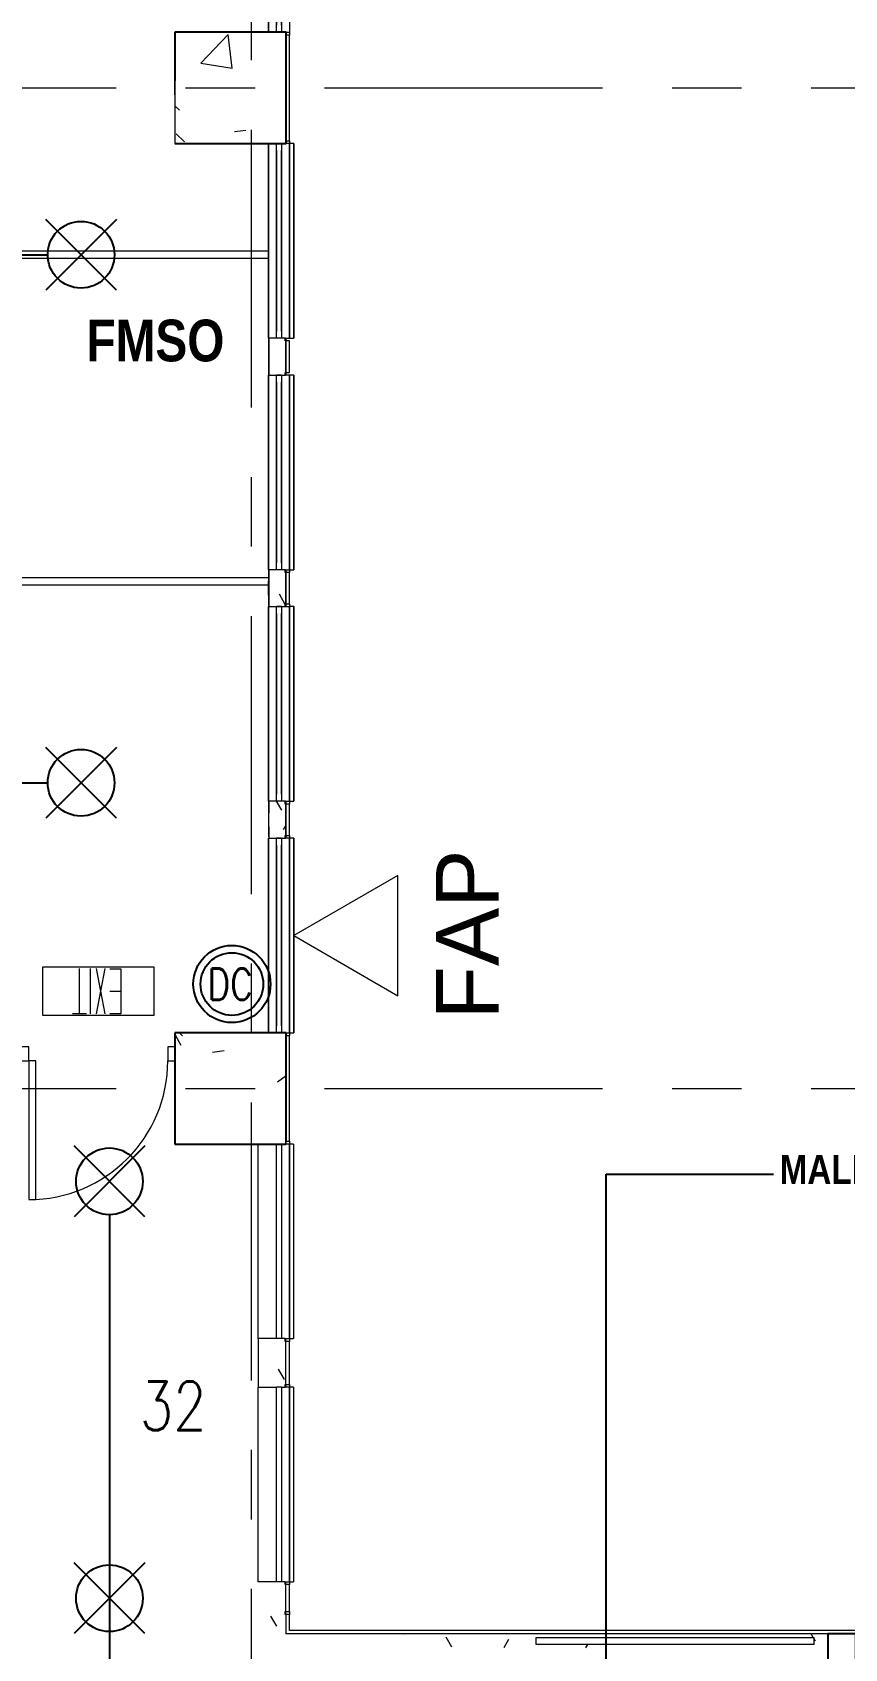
# Model space of a CAD drawing. Header units: millimetres. Extents: x -282761 to 137668, y -273845 to 94451.
# Drawn here: x 95031 to 100875, y -14455 to -2825 of the extents above; entities that cross this region are included whole.
import ezdxf

# ---------------------------------------------------------------- set-up
doc = ezdxf.new("R2010")
doc.units = ezdxf.units.MM
doc.linetypes.add('BLK_2 - 1ST__2ND_STOREY_PLAN-archi clean_11 SEPT 2024$0$IDA - Grid Line', pattern=[3500, 2000, -500, 500, -500])
doc.linetypes.add('HIDDEN2', pattern=[4.7625, 3.175, -1.5875])
for name, color, linetype, lineweight in [('BLK_2 - 1ST__2ND_STOREY_PLAN-archi clean_11 SEPT 2024$0$0-1', 8, 'Continuous', 5), ('BLK_2 - 1ST__2ND_STOREY_PLAN-archi clean_11 SEPT 2024$0$1599_DB_A_BLK2_HQ_R21-2ND STOREY 20230517--$0$A-_DETA----_ED-1', 8, 'Continuous', 9), ('BLK_2 - 1ST__2ND_STOREY_PLAN-archi clean_11 SEPT 2024$0$1599_DB_A_BLK2_HQ_R21-2ND STOREY 20230517--$0$A-_DOOR----_E', 8, 'Continuous', 9), ('BLK_2 - 1ST__2ND_STOREY_PLAN-archi clean_11 SEPT 2024$0$1599_DB_A_BLK2_HQ_R21-2ND STOREY 20230517--$0$A-_GENM----_M', 8, 'Continuous', 9), ('BLK_2 - 1ST__2ND_STOREY_PLAN-archi clean_11 SEPT 2024$0$1599_DB_A_BLK2_HQ_R21-2ND STOREY 20230517--$0$A-_WALL----_H-1', 8, 'Continuous', 9), ('BLK_2 - 1ST__2ND_STOREY_PLAN-archi clean_11 SEPT 2024$0$1599_DB_A_BLK2_HQ_R21-2ND STOREY 20230517--$0$A-_WIND----_E', 8, 'Continuous', 9), ('BLK_2 - 1ST__2ND_STOREY_PLAN-archi clean_11 SEPT 2024$0$1599_DB_A_BLK2_HQ_R21-2ND STOREY 20230517--$0$E-_LIGT----_E', 8, 'Continuous', 9), ('BLK_2 - 1ST__2ND_STOREY_PLAN-archi clean_11 SEPT 2024$0$1599_DB_A_BLK2_HQ_R21-2ND STOREY 20230517--$0$S-_COLN----_E', 8, 'Continuous', 9), ('BLK_2 - 1ST__2ND_STOREY_PLAN-archi clean_11 SEPT 2024$0$1599_DB_A_BLK2_HQ_R21-2ND STOREY 20230517--$0$S-_COLN----_E-1', 8, 'Continuous', 25), ('BLK_2 - 1ST__2ND_STOREY_PLAN-archi clean_11 SEPT 2024$0$_CATCHMENT_DRAIN', 8, 'Continuous', 0), ('BLK_2 - 1ST__2ND_STOREY_PLAN-archi clean_11 SEPT 2024$0$A-_ANOT----_A-1', 8, 'Continuous', 9), ('BLK_2 - 1ST__2ND_STOREY_PLAN-archi clean_11 SEPT 2024$0$A-_FLOR----_E', 8, 'Continuous', 9), ('BLK_2 - 1ST__2ND_STOREY_PLAN-archi clean_11 SEPT 2024$0$A-_GENM----_M', 8, 'Continuous', 9), ('BLK_2 - 1ST__2ND_STOREY_PLAN-archi clean_11 SEPT 2024$0$A-_WALL----_E', 8, 'Continuous', 9), ('BLK_2 - 1ST__2ND_STOREY_PLAN-archi clean_11 SEPT 2024$0$A-_WALL----_E-1', 8, 'Continuous', 18), ('BLK_2 - 1ST__2ND_STOREY_PLAN-archi clean_11 SEPT 2024$0$A-_WALL----_H-2', 8, 'Continuous', 9), ('BLK_2 - 1ST__2ND_STOREY_PLAN-archi clean_11 SEPT 2024$0$A-_WIND----_E', 8, 'Continuous', 9), ('BLK_2 - 1ST__2ND_STOREY_PLAN-archi clean_11 SEPT 2024$0$S-_ANOTGRID_E-1', 8, 'BLK_2 - 1ST__2ND_STOREY_PLAN-archi clean_11 SEPT 2024$0$IDA - Grid Line', 9), ('BLK_2 - 1ST__2ND_STOREY_PLAN-archi clean_11 SEPT 2024$0$S-_COLN----_E', 8, 'Continuous', 9), ('BLK_2 - 1ST__2ND_STOREY_PLAN-archi clean_11 SEPT 2024$0$S-_COLN----_E-1', 8, 'Continuous', 25), ('BLK_2 - 1ST__2ND_STOREY_PLAN-archi clean_11 SEPT 2024$0$S-_COLN----_E-2', 8, 'Continuous', 9)]:
    doc.layers.add(name, color=color, linetype=linetype, lineweight=lineweight)
for name, color, linetype in [('M-_FIRESPRK_T-', 7, 'Continuous'), ('M-_SPRKBEAM_E-', 12, 'HIDDEN2'), ('M-_SPRKPIEX_E-', 1, 'Continuous'), ('M-FIRE----_E-', 12, 'Continuous'), ('ROOMNAME', 7, 'Continuous')]:
    doc.layers.add(name, color=color, linetype=linetype)
doc.styles.add('BLK_2 - 1ST__2ND_STOREY_PLAN-archi clean_11 SEPT 2024$0$Arial_2', font='arial.ttf', dxfattribs={"height": 450})
doc.styles.add('BLK_2 - 1ST__2ND_STOREY_PLAN_12  JUNE 2024$0$Arial Narrow_B_2', font='ARIALNB.TTF', dxfattribs={"height": 500})
doc.styles.add('Simplex', font='SIMPLEX.shx', dxfattribs={"width": 0.8, "height": 2.5})
doc.styles.get("Standard").update_dxf_attribs({"font": 'arial.ttf'})
doc.styles.add('TW_Romans', font='romans.shx', dxfattribs={"width": 0.8})
doc.dimstyles.new('ROOM', dxfattribs={"dimscale": 1000, "dimtxt": 0.18, "dimasz": 0.18, "dimexe": 0.18, "dimexo": 0.0625, "dimgap": 0.09, "dimtad": 0, "dimtih": 1, "dimtoh": 1, "dimdec": 0, "dimzin": 0, "dimdsep": 46, "dimtxsty": 'Standard', "dimblk": 'OBLIQUE', "dimcen": 0.09, "dimadec": 0, "dimazin": 0, "dimtfac": 1, "dimtdec": 0, "dimtofl": 0, "dimtmove": 0, "dimatfit": 3, "dimldrblk": 'DOT', "dimfxl": 1, "dimtolj": 1, "dimtzin": 0, "dimarcsym": 0})
pattern_1 = [(50, (0, 0), (1821.841, -159.39), [190.5, -2095.5]), (355, (0, 0), (-352.428, 1910.567), [152.4, -1676.4]), (100.451, (151.8, -13.3), (1469.426, 1751.166), [161.9, -1780.9]), (46.184, (0, 508), (2710.79, -420.428), [285.75, -3143.25]), (96.636, (226, 473), (2374.026, 2474.276), [242.85, -2671.35]), (351.184, (0, 508), (2374.05, 2474.25), [228.6, -2514.6]), (21, (254, 381), (1516.143, -1022.652), [190.5, -2095.5]), (326, (254, 381), (618.02, 1841.88), [152.4, -1676.4]), (71.451, (380.3, 295.8), (2134.171, 819.212), [161.9, -1780.9]), (37.5, (0, 0), (30.886, 845.5504), [83.82, -1572.26, 83.82, -1617.98, -1682.75]), (37.5, (0, 0), (30.886, 845.5504), [-3357.88, 83.82, -1598.93]), (7.5, (0, 0), (668.1966, 1001.806), [83.82, -886.46, 83.82, -1534.16, -641.35]), (7.5, (0, 0), (668.1966, 1001.806), [-2588.26, 83.82, -557.53]), (327.5, (-566.4, 0), (1355.9093, -57.2896), [83.82, -551.18, 83.82, -1897.38, -2628.9]), (327.5, (-566.4, 0), (1355.9093, -57.2896), [-2616.2, 83.82, -2545.08]), (317.5, (-820.4, 0), (1481.293, 254.266), [83.82, -741.68, 83.82, -1231.9, -1866.9]), (317.5, (-820.4, 0), (1481.293, 254.266), [-2141.22, 83.82, -1783.08])]
pattern_2 = [(0, (-41522.25, -42727.71), (1016, 254), [83.82, -678.18, 83.82, -678.18, -4064]), (0, (-41522.25, -42727.71), (1016, 254), [-1524, 83.82, -1440.18, 83.82, -678.18, -1778]), (0, (-41522.25, -42727.71), (1016, 254), [-3810, 83.82, -424.18, 83.82, -1186.18]), (120, (-41141.25, -42600.71), (-727.9705, 752.8818), [83.82, -678.18, 83.82, -678.18, -4064]), (120, (-41141.25, -42600.71), (-727.9705, 752.8818), [-1524, 83.82, -1440.18, 83.82, -678.18, -1778]), (120, (-41141.25, -42600.71), (-727.9705, 752.8818), [-3810, 83.82, -424.18, 83.82, -1186.18]), (240, (-41014.25, -42092.71), (-288.0295, -1006.8818), [83.82, -678.18, 83.82, -678.18, -4064]), (240, (-41014.25, -42092.71), (-288.0295, -1006.8818), [-1524, 83.82, -1440.18, 83.82, -678.18, -1778]), (240, (-41014.25, -42092.71), (-288.0295, -1006.8818), [-3810, 83.82, -424.18, 83.82, -1186.18])]
pattern_3 = [(50, (-41522.3, -42727.7), (1821.84, -159.39), [190.5, -2095.5]), (355, (-41522.3, -42727.7), (-352.43, 1910.57), [152.4, -1676.4]), (100.451, (-41370.4, -42741), (1469.43, 1751.17), [161.9, -1780.9]), (46.184, (-41522.3, -42219.7), (2710.8, -420.43), [285.75, -3143.25]), (96.636, (-41296.4, -42254.7), (2374, 2474.3), [242.85, -2671.35]), (351.184, (-41522.3, -42219.7), (2374.05, 2474.25), [228.6, -2514.6]), (21, (-41268.3, -42346.7), (1516.14, -1022.65), [190.5, -2095.5]), (326, (-41268.3, -42346.7), (618.02, 1841.88), [152.4, -1676.4]), (71.451, (-41141.9, -42432), (2134.17, 819.21), [161.9, -1780.9]), (37.5, (-41522.25, -42727.7), (30.886, 845.55), [83.82, -1572.26, 83.82, -1617.98, -1682.75]), (37.5, (-41522.25, -42727.7), (30.886, 845.55), [-3357.88, 83.82, -1598.93]), (7.5, (-41522.25, -42727.7), (668.197, 1001.806), [83.82, -886.46, 83.82, -1534.16, -641.35]), (7.5, (-41522.25, -42727.7), (668.197, 1001.806), [-2588.26, 83.82, -557.53]), (327.5, (-42088.7, -42727.7), (1355.91, -57.29), [83.82, -551.18, 83.82, -1897.38, -2628.9]), (327.5, (-42088.7, -42727.7), (1355.91, -57.29), [-2616.2, 83.82, -2545.08]), (317.5, (-42342.7, -42727.7), (1481.29, 254.27), [83.82, -741.68, 83.82, -1231.9, -1866.9]), (317.5, (-42342.7, -42727.7), (1481.29, 254.27), [-2141.22, 83.82, -1783.08])]

# ---------------------------------------------------------------- blocks, each defined once
blk = doc.blocks.new('Under B spk')
for p, q in [((318, -318), (-318, 318)), ((318, 318), (-318, -318))]:
    blk.add_line(p, q)
blk.add_circle((0, 0), 300)
blk = doc.blocks.new('Extinguisher')
at = {"layer": 'M-FIRE----_E-'}
for radius in [185.1, 150.3]:
    blk.add_circle((0, 0), radius, dxfattribs=at)
at = {"color": 7, "style": 'TW_Romans', "width": 0.8}
blk.add_text('DC', height=150, dxfattribs=at).set_placement((-116.1, -75.7))
blk = doc.blocks.new('_Dot')
at = {"color": 0, "linetype": 'ByBlock', "lineweight": -2}
blk.add_line((-0.5, 0), (-1, 0), dxfattribs=at)
at = {"color": 0, "linetype": 'ByBlock', "const_width": 0.5}
blk.add_lwpolyline([(-0.25, 0, 1), (0.25, 0, 1)], format="xyb", close=True, dxfattribs=at)
blk = doc.blocks.new('_Oblique')
at = {"color": 0, "linetype": 'ByBlock', "lineweight": -2}
blk.add_line((-0.5, -0.5), (0.5, 0.5), dxfattribs=at)
blk = doc.blocks.new('BLK_2 - 1ST__2ND_STOREY_PLAN-archi clean_11 SEPT 2024$0$IDA - Casement w Top Hung - 2 Panels - 1400L X 1800H - B2-AW01-3560472-BLK 2 2ND STOREY PLAN')
at = {"layer": 'BLK_2 - 1ST__2ND_STOREY_PLAN-archi clean_11 SEPT 2024$0$A-_WIND----_E'}
for p, q in [((-700, 17.5), (700, 17.5)), ((-700, 17.5), (-700, -17.5)), ((-615, 17.5), (-650, 17.5)), ((-650, 17.5), (-25, 17.5)), ((-650, 17.5), (650, 17.5)), ((650, 17.5), (-650, 17.5)), ((-35, 17.5), (-615, 17.5)), ((-615, 17.5), (-60, 17.5)), ((0, 17.5), (-35, 17.5)), ((-24.9, 17.5), (25, 17.5)), ((35, 17.5), (0, 17.5)), ((25, 17.5), (650, 17.5)), ((615, 17.5), (35, 17.5)), ((60, 17.5), (615, 17.5)), ((650, 17.5), (615, 17.5)), ((700, 17.5), (700, -17.5)), ((700, -17.5), (-700, -17.5)), ((-650, -17.5), (-615, -17.5)), ((-25, -17.5), (-650, -17.5)), ((650, -17.5), (-650, -17.5)), ((650, -17.5), (-650, -17.5)), ((-615, -17.5), (-35, -17.5)), ((-60, -17.5), (-615, -17.5)), ((-35, -17.5), (0, -17.5)), ((-24.9, -17.5), (25, -17.5)), ((0, -17.5), (35, -17.5)), ((650, -17.5), (25, -17.5)), ((35, -17.5), (615, -17.5)), ((615, -17.5), (60, -17.5)), ((615, -17.5), (650, -17.5))]:
    blk.add_line(p, q, dxfattribs=at)
blk = doc.blocks.new('BLK_2 - 1ST__2ND_STOREY_PLAN-archi clean_11 SEPT 2024$0$Wall Motif - Type 1-2673956-BLK 2 2ND STOREY PLAN')
at = {"layer": 'BLK_2 - 1ST__2ND_STOREY_PLAN-archi clean_11 SEPT 2024$0$A-_GENM----_M'}
for p, q in [((-575, -75), (825, -75)), ((-575, -75), (-575, -105)), ((825, -105), (-575, -105)), ((-525, -75), (81, -75)), ((81, -105), (-525, -105)), ((-481, -75), (125, -75)), ((-481, -75), (731, -75)), ((125, -105), (-481, -105)), ((731, -105), (-481, -105)), ((125, -75), (731, -75)), ((731, -105), (125, -105)), ((169, -75), (775, -75)), ((775, -105), (169, -105)), ((825, -105), (825, -75))]:
    blk.add_line(p, q, dxfattribs=at)
blk = doc.blocks.new('BLK_2 - 1ST__2ND_STOREY_PLAN-archi clean_11 SEPT 2024$0$1599_DB_A_BLK2_HQ_R21_rvt-2-BLK 2 2ND STOREY PLAN')
at = {"layer": 'BLK_2 - 1ST__2ND_STOREY_PLAN-archi clean_11 SEPT 2024$0$A-_WALL----_H-2'}
h = blk.add_hatch(dxfattribs=at)
h.set_pattern_fill('FP_3', color=256, style=0, pattern_type=2)
h.set_pattern_definition([(0, (0, 0), (1016, 254), [83.82, -678.18, 83.82, -678.18, -4064]), (0, (0, 0), (1016, 254), [-1524, 83.82, -1440.18, 83.82, -678.18, -1778]), (0, (0, 0), (1016, 254), [-3810, 83.82, -424.18, 83.82, -1186.18]), (120, (381, 127), (-727.97045, 752.8818), [83.82, -678.18, 83.82, -678.18, -4064]), (120, (381, 127), (-727.97045, 752.8818), [-1524, 83.82, -1440.18, 83.82, -678.18, -1778]), (120, (381, 127), (-727.97045, 752.8818), [-3810, 83.82, -424.18, 83.82, -1186.18]), (240, (508, 635), (-288.02955, -1006.8818), [83.82, -678.18, 83.82, -678.18, -4064]), (240, (508, 635), (-288.02955, -1006.8818), [-1524, 83.82, -1440.18, 83.82, -678.18, -1778]), (240, (508, 635), (-288.02955, -1006.8818), [-3810, 83.82, -424.18, 83.82, -1186.18])])
h.paths.add_polyline_path([(-124241, -57177), (-124236, -57177), (-124236, -56936), (-124241, -56936), (-124241, -56916), (-124236, -56916), (-124236, -56722), (-124241, -56722), (-124241, -56702), (-124361, -56702), (-124361, -57177)])
h.paths.add_polyline_path([(-124269, -55302), (-124241, -55302), (-124241, -55282), (-124236, -55282), (-124236, -54972), (-124241, -54972), (-124241, -54952), (-124361, -54952), (-124361, -55302), (-124304, -55302)])
h.paths.add_polyline_path([(-124269, -51352), (-124241, -51352), (-124240, -51332), (-124236, -51332), (-124236, -51105), (-124241, -51105), (-124241, -51085), (-124361, -51085), (-124361, -51352), (-124304, -51352)])
h.paths.add_polyline_path([(-124241, -49685), (-124241, -49665), (-124236, -49665), (-124236, -49439), (-124241, -49439), (-124241, -49419), (-124361, -49419), (-124361, -49685), (-124247, -49685)])
h.paths.add_polyline_path([(-124304, -48019), (-124241, -48019), (-124241, -47999), (-124236, -47999), (-124236, -47772), (-124241, -47772), (-124241, -47752), (-124361, -47752), (-124361, -48019)])
h.paths.add_polyline_path([(-124269, -44152), (-124241, -44152), (-124241, -44132), (-124236, -44132), (-124236, -43956), (-124241, -43956), (-124241, -43936), (-124361, -43936), (-124361, -44152), (-124304, -44152)])
h.paths.add_polyline_path([(-124269, -42536), (-124241, -42536), (-124241, -42516), (-124236, -42515), (-124236, -42335), (-124241, -42335), (-124241, -42319), (-124361, -42319), (-124361, -42536), (-124304, -42536)])
h.paths.add_polyline_path([(-124304, -40919), (-124241, -40919), (-124241, -40899), (-124236, -40899), (-124236, -40722), (-124241, -40722), (-124241, -40702), (-124361, -40702), (-124361, -40919)])
at = {"layer": 'BLK_2 - 1ST__2ND_STOREY_PLAN-archi clean_11 SEPT 2024$0$S-_COLN----_E-2'}
h = blk.add_hatch(dxfattribs=at)
h.set_pattern_fill('FP_40', color=256, style=0, pattern_type=2)
h.set_pattern_definition(pattern_1)
h.paths.add_polyline_path([(-124237, -46352), (-124236, -46352), (-124236, -45552), (-125036, -45552), (-125036, -46352), (-124241, -46352)])
h = blk.add_hatch(dxfattribs=at)
h.set_pattern_fill('FP_40', color=256, style=0, pattern_type=2)
h.set_pattern_definition(pattern_1)
h.paths.add_polyline_path([(-124269, -53552), (-124236, -53552), (-124236, -52752), (-125036, -52752), (-125036, -53552), (-124304, -53552)])
at = {"layer": 'BLK_2 - 1ST__2ND_STOREY_PLAN-archi clean_11 SEPT 2024$0$A-_ANOT----_A-1'}
for p, q in [((-123431, -51619), (-124181, -52052)), ((-123431, -52485), (-123431, -51619)), ((-124181, -52052), (-123431, -52485))]:
    blk.add_line(p, q, dxfattribs=at)
at = {"layer": 'BLK_2 - 1ST__2ND_STOREY_PLAN-archi clean_11 SEPT 2024$0$A-_FLOR----_E'}
for p, q in [((-124236, -46352), (-124236, -45552)), ((-124236, -48019), (-124236, -47752)), ((-124236, -49686), (-124236, -49419)), ((-124236, -51352), (-124236, -51085)), ((-124236, -53552), (-124236, -52752))]:
    blk.add_line(p, q, dxfattribs=at)
at = {"layer": 'BLK_2 - 1ST__2ND_STOREY_PLAN-archi clean_11 SEPT 2024$0$A-_WALL----_E'}
for p, q in [((-124361, -45552), (-124361, -44152)), ((-124211, -44152), (-124211, -45552)), ((-124361, -45552), (-124211, -45552)), ((-124236, -45572), (-124236, -46332)), ((-124361, -47752), (-124361, -46352)), ((-124211, -46352), (-124361, -46352)), ((-124211, -46352), (-124211, -47752)), ((-124241, -47752), (-124361, -47752)), ((-124241, -47752), (-124211, -47752)), ((-124236, -47999), (-124236, -47772)), ((-124361, -49419), (-124361, -48019)), ((-124361, -48019), (-124241, -48019)), ((-124211, -48019), (-124241, -48019)), ((-124211, -48019), (-124211, -49419)), ((-124241, -49419), (-124361, -49419)), ((-124241, -49419), (-124211, -49419)), ((-124236, -49665), (-124236, -49439)), ((-124361, -51085), (-124361, -49685)), ((-124361, -49685), (-124241, -49685)), ((-124241, -49686), (-124241, -49685)), ((-124211, -49686), (-124241, -49686)), ((-124211, -49686), (-124211, -51085)), ((-124241, -51085), (-124361, -51085)), ((-124241, -51085), (-124211, -51085)), ((-124236, -51332), (-124236, -51105)), ((-124361, -52752), (-124361, -51352)), ((-124361, -51352), (-124241, -51352)), ((-124211, -51352), (-124241, -51352)), ((-124211, -51352), (-124211, -52752)), ((-124361, -52752), (-124211, -52752)), ((-124236, -52772), (-124236, -53532)), ((-117011, -57077), (-120336, -57077))]:
    blk.add_line(p, q, dxfattribs=at)
at = {"layer": 'BLK_2 - 1ST__2ND_STOREY_PLAN-archi clean_11 SEPT 2024$0$A-_WALL----_E-1'}
for p, q in [((-124211, -45572), (-124236, -45572)), ((-124211, -46332), (-124211, -45572)), ((-124236, -46332), (-124211, -46332)), ((-124361, -47752), (-124361, -48019)), ((-124241, -47752), (-124361, -47752)), ((-124241, -47772), (-124241, -47752)), ((-124211, -47772), (-124241, -47772)), ((-124211, -47999), (-124211, -47772)), ((-124361, -48019), (-124241, -48019)), ((-124241, -48019), (-124241, -47999)), ((-124241, -47999), (-124211, -47999)), ((-124361, -49419), (-124361, -49502)), ((-124241, -49419), (-124361, -49419)), ((-124241, -49439), (-124241, -49419)), ((-124361, -49502), (-124361, -49685)), ((-124211, -49439), (-124241, -49439)), ((-124211, -49665), (-124211, -49439)), ((-124361, -49685), (-124241, -49685)), ((-124241, -49685), (-124241, -49665)), ((-124241, -49665), (-124211, -49665)), ((-124361, -51085), (-124361, -51169)), ((-124241, -51085), (-124361, -51085)), ((-124241, -51105), (-124241, -51085)), ((-124211, -51105), (-124241, -51105)), ((-124211, -51332), (-124211, -51105)), ((-124361, -51269), (-124361, -51352)), ((-124361, -51352), (-124241, -51352)), ((-124241, -51352), (-124241, -51332)), ((-124241, -51332), (-124211, -51332)), ((-124211, -52772), (-124236, -52772)), ((-124211, -53532), (-124211, -52772)), ((-117011, -57052), (-120336, -57052))]:
    blk.add_line(p, q, dxfattribs=at)
at = {"layer": 'BLK_2 - 1ST__2ND_STOREY_PLAN-archi clean_11 SEPT 2024$0$S-_COLN----_E'}
for p, q in [((-124236, -46332), (-124236, -45572)), ((-124236, -53532), (-124236, -52772))]:
    blk.add_line(p, q, dxfattribs=at)
at = {"layer": 'BLK_2 - 1ST__2ND_STOREY_PLAN-archi clean_11 SEPT 2024$0$S-_COLN----_E-1'}
for p, q in [((-124236, -45552), (-125036, -45552)), ((-125036, -45552), (-125036, -45902)), ((-124236, -45572), (-124236, -45552)), ((-125036, -46352), (-124236, -46352)), ((-124236, -46352), (-124236, -46332)), ((-124236, -52752), (-125036, -52752)), ((-125036, -52752), (-125036, -53552)), ((-124236, -52772), (-124236, -52752)), ((-125036, -53552), (-124236, -53552))]:
    blk.add_line(p, q, dxfattribs=at)
at = {"layer": 'BLK_2 - 1ST__2ND_STOREY_PLAN-archi clean_11 SEPT 2024$0$A-_GENM----_M', "rotation": 90}
for p in [(-124286, -47177), (-124286, -48844), (-124286, -50510), (-124286, -52177)]:
    blk.add_blockref('BLK_2 - 1ST__2ND_STOREY_PLAN-archi clean_11 SEPT 2024$0$Wall Motif - Type 1-2673956-BLK 2 2ND STOREY PLAN', p, dxfattribs=at)
at = {"layer": 'BLK_2 - 1ST__2ND_STOREY_PLAN-archi clean_11 SEPT 2024$0$A-_WIND----_E', "rotation": 270}
for p in [(-124287, -44852), (-124287, -47052), (-124287, -48719), (-124287, -50385), (-124287, -52052)]:
    blk.add_blockref('BLK_2 - 1ST__2ND_STOREY_PLAN-archi clean_11 SEPT 2024$0$IDA - Casement w Top Hung - 2 Panels - 1400L X 1800H - B2-AW01-3560472-BLK 2 2ND STOREY PLAN', p, dxfattribs=at)
at = {"layer": 'BLK_2 - 1ST__2ND_STOREY_PLAN-archi clean_11 SEPT 2024$0$A-_ANOT----_A-1', "insert": (-123157, -52655), "char_height": 450, "width": 1463.08, "attachment_point": 1, "rotation": 90, "style": 'BLK_2 - 1ST__2ND_STOREY_PLAN-archi clean_11 SEPT 2024$0$Arial_2'}
blk.add_mtext('FAP', dxfattribs=at)
blk = doc.blocks.new('BLK_2 - 1ST__2ND_STOREY_PLAN-archi clean_11 SEPT 2024$0$1599_DB_A_BLK2_HQ_R21-2ND STOREY 20230517--$0$IDA - Exit Sign - IDA - Exit Sign - One Side-2587573-LINKVIEW_BLK2_2ND STOREY')
at = {"layer": 'BLK_2 - 1ST__2ND_STOREY_PLAN-archi clean_11 SEPT 2024$0$1599_DB_A_BLK2_HQ_R21-2ND STOREY 20230517--$0$A-_DETA----_ED-1'}
for p, q in [((-164, -115), (-164, -433)), ((-84, -115), (-164, -115)), ((-49, -113), (14, -438)), ((14, -113), (-49, -438)), ((55, -113), (55, -438)), ((185, -115), (85, -115)), ((135, -115), (135, -438)), ((-84, -275), (-164, -275)), ((-164, -433), (-84, -433))]:
    blk.add_line(p, q, dxfattribs=at)
at = {"layer": 'BLK_2 - 1ST__2ND_STOREY_PLAN-archi clean_11 SEPT 2024$0$1599_DB_A_BLK2_HQ_R21-2ND STOREY 20230517--$0$E-_LIGT----_E'}
for p, q in [((-400, -450), (-400, -100)), ((-400, -100), (400, -100)), ((400, -100), (400, -450)), ((400, -450), (-400, -450))]:
    blk.add_line(p, q, dxfattribs=at)
blk = doc.blocks.new('BLK_2 - 1ST__2ND_STOREY_PLAN-archi clean_11 SEPT 2024$0$1599_DB_A_BLK2_HQ_R21-2ND STOREY 20230517--$0$IDA - F - Single - Swing - 1100L X 2200H - B2-TD01-3240950-LINKVIEW_BLK2_2ND STOREY')
at = {"layer": 'BLK_2 - 1ST__2ND_STOREY_PLAN-archi clean_11 SEPT 2024$0$1599_DB_A_BLK2_HQ_R21-2ND STOREY 20230517--$0$A-_DOOR----_E'}
for p, q in [((500, 1050), (450, 1050)), ((450, 1050), (450, 50)), ((500, 50), (500, 1050)), ((-500, 50), (-550, 50)), ((-500, -50), (-500, 50)), ((450, 50), (500, 50)), ((550, 50), (500, 50)), ((500, 50), (500, -50)), ((-550, -50), (-500, -50)), ((500, -50), (550, -50))]:
    blk.add_line(p, q, dxfattribs=at)
blk.add_arc((500, 50), 1000, 90, 180, dxfattribs=at)
blk = doc.blocks.new('BLK_2 - 1ST__2ND_STOREY_PLAN-archi clean_11 SEPT 2024$0$1599_DB_A_BLK2_HQ_R21-2ND STOREY 20230517--$0$IDA - Louver - Array Panels - 2 Panels - 2000L X 1000H - B2-AW03-3859989-LINKVIEW_BLK2_2ND STOREY')
at = {"layer": 'BLK_2 - 1ST__2ND_STOREY_PLAN-archi clean_11 SEPT 2024$0$1599_DB_A_BLK2_HQ_R21-2ND STOREY 20230517--$0$A-_WIND----_E'}
for p, q in [((-1000, 25), (1000, 25)), ((-1000, 25), (-1000, -25)), ((1000, 25), (1000, -25)), ((1000, -25), (-1000, -25))]:
    blk.add_line(p, q, dxfattribs=at)
blk = doc.blocks.new('BLK_2 - 1ST__2ND_STOREY_PLAN-archi clean_11 SEPT 2024$0$1599_DB_A_BLK2_HQ_R21-2ND STOREY 20230517--$0$IDA - Rectangle Column - 200W X 400D-3769329-LINKVIEW_BLK2_2ND STOREY')
at = {"layer": 'BLK_2 - 1ST__2ND_STOREY_PLAN-archi clean_11 SEPT 2024$0$1599_DB_A_BLK2_HQ_R21-2ND STOREY 20230517--$0$S-_COLN----_E'}
h = blk.add_hatch(dxfattribs=at)
h.set_pattern_fill('FP_10', color=256, style=0, pattern_type=2)
h.set_pattern_definition([(50, (-11070.7, 14549.7), (1821.84, -159.39), [190.5, -2095.5]), (355, (-11070.7, 14549.7), (-352.43, 1910.57), [152.4, -1676.4]), (100.451, (-10918.9, 14536.4), (1469.43, 1751.17), [161.9, -1780.9]), (46.184, (-11070.7, 15057.7), (2710.8, -420.43), [285.75, -3143.25]), (96.636, (-10844.8, 15022.6), (2374.03, 2474.28), [242.85, -2671.35]), (351.184, (-11070.7, 15057.7), (2374.05, 2474.25), [228.6, -2514.6]), (21, (-10816.7, 14930.7), (1516.14, -1022.65), [190.5, -2095.5]), (326, (-10816.7, 14930.7), (618.02, 1841.88), [152.4, -1676.4]), (71.451, (-10690.4, 14845.4), (2134.17, 819.21), [161.9, -1780.9]), (37.5, (-11070.7, 14549.66), (30.886, 845.55), [83.82, -1572.26, 83.82, -1617.98, -1682.75]), (37.5, (-11070.7, 14549.66), (30.886, 845.55), [-3357.88, 83.82, -1598.93]), (7.5, (-11070.7, 14549.7), (668.197, 1001.806), [83.82, -886.46, 83.82, -1534.16, -641.35]), (7.5, (-11070.7, 14549.7), (668.197, 1001.806), [-2588.26, 83.82, -557.53]), (327.5, (-11637.1, 14549.66), (1355.91, -57.29), [83.82, -551.18, 83.82, -1897.38, -2628.9]), (327.5, (-11637.1, 14549.66), (1355.91, -57.29), [-2616.2, 83.82, -2545.08]), (317.5, (-11891.1, 14549.7), (1481.29, 254.27), [83.82, -741.68, 83.82, -1231.9, -1866.9]), (317.5, (-11891.1, 14549.7), (1481.29, 254.27), [-2141.22, 83.82, -1783.08])])
h.paths.add_polyline_path([(100, -200), (100, 200), (-100, 200), (-100, -200), (57, -200)], flags=0)
at = {"layer": 'BLK_2 - 1ST__2ND_STOREY_PLAN-archi clean_11 SEPT 2024$0$1599_DB_A_BLK2_HQ_R21-2ND STOREY 20230517--$0$S-_COLN----_E-1'}
for p, q in [((100, 200), (-100, 200)), ((-100, 200), (-100, -200)), ((100, -200), (100, 200)), ((-100, -200), (100, -200))]:
    blk.add_line(p, q, dxfattribs=at)
blk = doc.blocks.new('BLK_2 - 1ST__2ND_STOREY_PLAN-archi clean_11 SEPT 2024$0$1599_DB_A_BLK2_HQ_R21-2ND STOREY 20230517--$0$Wall Motif - Type 1-2673956-LINKVIEW_BLK2_2ND STOREY')
at = {"layer": 'BLK_2 - 1ST__2ND_STOREY_PLAN-archi clean_11 SEPT 2024$0$1599_DB_A_BLK2_HQ_R21-2ND STOREY 20230517--$0$A-_GENM----_M'}
for p, q in [((-575, -75), (825, -75)), ((-575, -75), (-575, -105)), ((825, -105), (-575, -105)), ((825, -105), (825, -75))]:
    blk.add_line(p, q, dxfattribs=at)
blk = doc.blocks.new('BLK_2 - 1ST__2ND_STOREY_PLAN-archi clean_11 SEPT 2024$0$1599_DB_A_BLK2_HQ_R21-2ND STOREY 20230517--$0$IDA - Casement w Top Hung - 2 Panels - 1400L X 1800H - B2-AW01-3560472-LINKVIEW_BLK2_2ND STOREY')
at = {"layer": 'BLK_2 - 1ST__2ND_STOREY_PLAN-archi clean_11 SEPT 2024$0$1599_DB_A_BLK2_HQ_R21-2ND STOREY 20230517--$0$A-_WIND----_E'}
for p, q in [((-700, 17.5), (700, 17.5)), ((-700, 17.5), (-700, -17.5)), ((700, 17.5), (700, -17.5)), ((700, -17.5), (-700, -17.5))]:
    blk.add_line(p, q, dxfattribs=at)
blk = doc.blocks.new('BLK_2 - 1ST__2ND_STOREY_PLAN-archi clean_11 SEPT 2024')
at = {"layer": 'BLK_2 - 1ST__2ND_STOREY_PLAN-archi clean_11 SEPT 2024$0$1599_DB_A_BLK2_HQ_R21-2ND STOREY 20230517--$0$A-_WALL----_H-1'}
h = blk.add_hatch(dxfattribs=at)
h.set_pattern_fill('FP_3', color=256, style=0, pattern_type=2)
h.set_pattern_definition(pattern_2)
h.paths.add_polyline_path([(-34484, -49685), (-34457, -49685), (-34457, -49665), (-34452, -49665), (-34453, -49439), (-34457, -49439), (-34457, -49419), (-34577, -49419), (-34577, -49685), (-34519, -49685)], flags=0)
h = blk.add_hatch(dxfattribs=at)
h.set_pattern_fill('FP_3', color=256, style=0, pattern_type=2)
h.set_pattern_definition(pattern_2)
h.paths.add_polyline_path([(-34457, -55302), (-34457, -55282), (-34452, -55282), (-34453, -54972), (-34457, -54972), (-34457, -54952), (-34577, -54952), (-34577, -55302), (-34484, -55302)], flags=0)
h = blk.add_hatch(dxfattribs=at)
h.set_pattern_fill('FP_3', color=256, style=0, pattern_type=2)
h.set_pattern_definition(pattern_2)
h.paths.add_polyline_path([(-34452, -57177), (-34453, -56936), (-34457, -56936), (-34457, -56916), (-34452, -56916), (-34453, -56722), (-34457, -56722), (-34457, -56702), (-34577, -56702), (-34577, -57177), (-34453, -57177)], flags=0)
at = {"layer": 'BLK_2 - 1ST__2ND_STOREY_PLAN-archi clean_11 SEPT 2024$0$1599_DB_A_BLK2_HQ_R21-2ND STOREY 20230517--$0$S-_COLN----_E'}
h = blk.add_hatch(dxfattribs=at)
h.set_pattern_fill('FP_1', color=256, style=0, pattern_type=2)
h.set_pattern_definition(pattern_3)
h.paths.add_polyline_path([(-34519, -46352), (-34452, -46352), (-34452, -45552), (-35252, -45552), (-35252, -46352)], flags=0)
h = blk.add_hatch(dxfattribs=at)
h.set_pattern_fill('FP_3', color=256, style=0, pattern_type=2)
h.set_pattern_definition(pattern_2)
h.paths.add_polyline_path([(-34457, -48019), (-34457, -47999), (-34452, -47999), (-34453, -47772), (-34457, -47772), (-34457, -47752), (-34577, -47752), (-34577, -48019), (-34484, -48019)], flags=0)
h = blk.add_hatch(dxfattribs=at)
h.set_pattern_fill('FP_3', color=256, style=0, pattern_type=2)
h.set_pattern_definition(pattern_2)
h.paths.add_polyline_path([(-34484, -51352), (-34457, -51352), (-34457, -51332), (-34452, -51332), (-34453, -51105), (-34457, -51105), (-34457, -51085), (-34577, -51085), (-34577, -51352), (-34519, -51352)], flags=0)
h = blk.add_hatch(dxfattribs=at)
h.set_pattern_fill('FP_3', color=256, style=0, pattern_type=2)
h.set_pattern_definition([(0, (-41522.25, -44311.05), (1016, 254), [83.82, -678.18, 83.82, -678.18, -4064]), (0, (-41522.25, -44311.05), (1016, 254), [-1524, 83.82, -1440.18, 83.82, -678.18, -1778]), (0, (-41522.25, -44311.05), (1016, 254), [-3810, 83.82, -424.18, 83.82, -1186.18]), (120, (-41141.25, -44184.05), (-727.9705, 752.882), [83.82, -678.18, 83.82, -678.18, -4064]), (120, (-41141.25, -44184.05), (-727.9705, 752.882), [-1524, 83.82, -1440.18, 83.82, -678.18, -1778]), (120, (-41141.25, -44184.05), (-727.9705, 752.882), [-3810, 83.82, -424.18, 83.82, -1186.18]), (240, (-41014.25, -43676.05), (-288.0295, -1006.882), [83.82, -678.18, 83.82, -678.18, -4064]), (240, (-41014.25, -43676.05), (-288.0295, -1006.882), [-1524, 83.82, -1440.18, 83.82, -678.18, -1778]), (240, (-41014.25, -43676.05), (-288.0295, -1006.882), [-3810, 83.82, -424.18, 83.82, -1186.18])])
h.paths.add_polyline_path([(-34577, -52852), (-34577, -52752), (-35252, -52752), (-35252, -52852)], flags=0)
h = blk.add_hatch(dxfattribs=at)
h.set_pattern_fill('FP_1', color=256, style=0, pattern_type=2)
h.set_pattern_definition(pattern_3)
h.paths.add_polyline_path([(-34452, -53552), (-34452, -52752), (-35252, -52752), (-35252, -53552), (-34484, -53552)], flags=0)
h = blk.add_hatch(dxfattribs=at)
h.set_pattern_fill('FP_3', color=256, style=0, pattern_type=2)
h.set_pattern_definition(pattern_2)
h.paths.add_polyline_path([(-30845, -57177), (-30552, -57177), (-30552, -57077), (-34452, -57077), (-34452, -57177), (-31296, -57177)], flags=0)
h.paths.add_polyline_path([(-31296, -57152), (-32652, -57152), (-32649, -57102), (-30652, -57102), (-30652, -57152), (-30845, -57152)], flags=0)
h = blk.add_hatch(dxfattribs=at)
h.set_pattern_fill('FP_3', color=256, style=0, pattern_type=2)
h.set_pattern_definition(pattern_2)
h.paths.add_polyline_path([(-34453, -59952), (-34452, -59952), (-34453, -57177), (-34577, -57177), (-34577, -59952)], flags=0)
for p, q in [((-34577, -45552), (-34577, -44152)), ((-34427, -44152), (-34427, -45552)), ((-35252, -45552), (-35252, -45902)), ((-34519, -45552), (-35252, -45552)), ((-34452, -45552), (-34484, -45552)), ((-34452, -45572), (-34452, -45552)), ((-34452, -45572), (-34452, -46332)), ((-34427, -45572), (-34452, -45572)), ((-34452, -46332), (-34452, -45572)), ((-34427, -45552), (-34427, -45572)), ((-34427, -46332), (-34427, -45572)), ((-35252, -46002), (-35252, -45902)), ((-35252, -45902), (-35252, -46002)), ((-35252, -46002), (-35252, -46352)), ((-35252, -46352), (-34519, -46352)), ((-34577, -47752), (-34577, -46352)), ((-34484, -46352), (-34452, -46352)), ((-34452, -46332), (-34427, -46332)), ((-34452, -46352), (-34452, -46332)), ((-34427, -46352), (-34452, -46352)), ((-34427, -46332), (-34427, -46352)), ((-34427, -46352), (-34427, -47752)), ((-34519, -47752), (-34577, -47752)), ((-34577, -47752), (-34577, -48019)), ((-34457, -47752), (-34484, -47752)), ((-34457, -47752), (-34427, -47752)), ((-34457, -47772), (-34457, -47752)), ((-34427, -47772), (-34457, -47772)), ((-34452, -47772), (-34452, -47752)), ((-34452, -47999), (-34452, -47772)), ((-34427, -47999), (-34427, -47772)), ((-34577, -49419), (-34577, -48019)), ((-34577, -48019), (-34519, -48019)), ((-34484, -48019), (-34457, -48019)), ((-34457, -47999), (-34427, -47999)), ((-34457, -48019), (-34457, -47999)), ((-34427, -48019), (-34457, -48019)), ((-34452, -48019), (-34452, -47999)), ((-34427, -48019), (-34427, -49419)), ((-34519, -49419), (-34577, -49419)), ((-34577, -49419), (-34577, -49502)), ((-34457, -49419), (-34484, -49419)), ((-34457, -49419), (-34427, -49419)), ((-34457, -49439), (-34457, -49419)), ((-34452, -49439), (-34452, -49419)), ((-34427, -49419), (-34427, -49439)), ((-34577, -49602), (-34577, -49502)), ((-34427, -49439), (-34457, -49439)), ((-34452, -49665), (-34452, -49439)), ((-34427, -49665), (-34427, -49439)), ((-34577, -49602), (-34577, -49685)), ((-34577, -51085), (-34577, -49685)), ((-34577, -49685), (-34519, -49685)), ((-34484, -49685), (-34457, -49685)), ((-34457, -49665), (-34427, -49665)), ((-34457, -49685), (-34457, -49665)), ((-34457, -49686), (-34457, -49685)), ((-34427, -49686), (-34457, -49686)), ((-34452, -49686), (-34452, -49665)), ((-34427, -49665), (-34427, -49685)), ((-34427, -49686), (-34427, -51085)), ((-34519, -51085), (-34577, -51085)), ((-34577, -51085), (-34577, -51169)), ((-34457, -51085), (-34484, -51085)), ((-34457, -51085), (-34427, -51085)), ((-34457, -51105), (-34457, -51085)), ((-34427, -51105), (-34457, -51105)), ((-34452, -51105), (-34452, -51085)), ((-34452, -51332), (-34452, -51105)), ((-34427, -51085), (-34427, -51105)), ((-34427, -51332), (-34427, -51105)), ((-34577, -52752), (-34577, -51352)), ((-34577, -51352), (-34519, -51352)), ((-34484, -51352), (-34457, -51352)), ((-34457, -51332), (-34427, -51332)), ((-34457, -51352), (-34457, -51332)), ((-34427, -51352), (-34457, -51352)), ((-34452, -51352), (-34452, -51332)), ((-34427, -51332), (-34427, -51352)), ((-34427, -51352), (-34427, -52752)), ((-35252, -52752), (-35252, -52852)), ((-34577, -52752), (-35252, -52752)), ((-35252, -52752), (-35252, -53552)), ((-34519, -52752), (-35252, -52752)), ((-34452, -52752), (-34484, -52752)), ((-34452, -52752), (-34427, -52752)), ((-34452, -52772), (-34452, -52752)), ((-34452, -52772), (-34452, -53532)), ((-34427, -52772), (-34452, -52772)), ((-34452, -53532), (-34452, -52772)), ((-34427, -52752), (-34427, -52772)), ((-34427, -53532), (-34427, -52772)), ((-35252, -53552), (-34519, -53552)), ((-34652, -54952), (-34652, -53552)), ((-34484, -53552), (-34452, -53552)), ((-34452, -53532), (-34427, -53532)), ((-34452, -53552), (-34452, -53532)), ((-34427, -53552), (-34452, -53552)), ((-34427, -53532), (-34427, -53552)), ((-34427, -53552), (-34427, -54952)), ((-34508, -54952), (-34652, -54952)), ((-34652, -54952), (-34652, -55302)), ((-34457, -54952), (-34484, -54952)), ((-34457, -54952), (-34427, -54952)), ((-34457, -54972), (-34457, -54952)), ((-34427, -54972), (-34457, -54972)), ((-34452, -54972), (-34452, -54952)), ((-34452, -55282), (-34452, -54972)), ((-34427, -54952), (-34427, -54972)), ((-34427, -55282), (-34427, -54972)), ((-34652, -56702), (-34652, -55302)), ((-34652, -55302), (-34518, -55302)), ((-34484, -55302), (-34457, -55302)), ((-34457, -55282), (-34427, -55282)), ((-34457, -55302), (-34457, -55282)), ((-34427, -55302), (-34457, -55302)), ((-34452, -55302), (-34452, -55282)), ((-34427, -55282), (-34427, -55302)), ((-34427, -55302), (-34427, -56702)), ((-34519, -56702), (-34652, -56702)), ((-34457, -56702), (-34484, -56702)), ((-34457, -56702), (-34427, -56702)), ((-34457, -56722), (-34457, -56702)), ((-34427, -56722), (-34457, -56722)), ((-34452, -56722), (-34452, -56702)), ((-34452, -56916), (-34452, -56722)), ((-34427, -56702), (-34427, -56722)), ((-34427, -56916), (-34427, -56722)), ((-34457, -56916), (-34427, -56916)), ((-34457, -56936), (-34457, -56916)), ((-34427, -56936), (-34457, -56936)), ((-34452, -56936), (-34452, -56916)), ((-34452, -56936), (-34452, -57077)), ((-34427, -56916), (-34427, -56936)), ((-34427, -57052), (-34427, -56936)), ((-30552, -57077), (-34452, -57077)), ((-27227, -57052), (-34427, -57052))]:
    blk.add_line(p, q, dxfattribs=at)
for points in [[(-34577, -47127), (-37827, -47127), (-37827, -45677), (-37877, -45677), (-37877, -47177), (-34577, -47177)], [(-34577, -49477), (-37827, -49477), (-37827, -48027), (-37877, -48027), (-37877, -49527), (-34577, -49527)], [(-34577, -51085), (-34577, -51342)]]:
    blk.add_lwpolyline(points, dxfattribs=at)
at = {"layer": 'BLK_2 - 1ST__2ND_STOREY_PLAN-archi clean_11 SEPT 2024$0$S-_ANOTGRID_E-1'}
for p, q in [((-34702, -28753), (-34702, -122559)), ((-51674, -45952), (4861, -45952)), ((-51674, -53152), (4861, -53152))]:
    blk.add_line(p, q, dxfattribs=at)
at = {"layer": 'BLK_2 - 1ST__2ND_STOREY_PLAN-archi clean_11 SEPT 2024$0$0-1'}
blk.add_blockref('BLK_2 - 1ST__2ND_STOREY_PLAN-archi clean_11 SEPT 2024$0$1599_DB_A_BLK2_HQ_R21_rvt-2-BLK 2 2ND STOREY PLAN', (89785, 0), dxfattribs=at)
at = {"layer": 'BLK_2 - 1ST__2ND_STOREY_PLAN-archi clean_11 SEPT 2024$0$1599_DB_A_BLK2_HQ_R21-2ND STOREY 20230517--$0$S-_COLN----_E'}
for name, p, rotation in [('BLK_2 - 1ST__2ND_STOREY_PLAN-archi clean_11 SEPT 2024$0$1599_DB_A_BLK2_HQ_R21-2ND STOREY 20230517--$0$IDA - Casement w Top Hung - 2 Panels - 1400L X 1800H - B2-AW01-3560472-LINKVIEW_BLK2_2ND STOREY', (-34502, -44852), 270), ('BLK_2 - 1ST__2ND_STOREY_PLAN-archi clean_11 SEPT 2024$0$1599_DB_A_BLK2_HQ_R21-2ND STOREY 20230517--$0$IDA - Casement w Top Hung - 2 Panels - 1400L X 1800H - B2-AW01-3560472-LINKVIEW_BLK2_2ND STOREY', (-34502, -47052), 270), ('BLK_2 - 1ST__2ND_STOREY_PLAN-archi clean_11 SEPT 2024$0$1599_DB_A_BLK2_HQ_R21-2ND STOREY 20230517--$0$Wall Motif - Type 1-2673956-LINKVIEW_BLK2_2ND STOREY', (-34502, -47177), 90), ('BLK_2 - 1ST__2ND_STOREY_PLAN-archi clean_11 SEPT 2024$0$1599_DB_A_BLK2_HQ_R21-2ND STOREY 20230517--$0$IDA - Casement w Top Hung - 2 Panels - 1400L X 1800H - B2-AW01-3560472-LINKVIEW_BLK2_2ND STOREY', (-34502, -48719), 270), ('BLK_2 - 1ST__2ND_STOREY_PLAN-archi clean_11 SEPT 2024$0$1599_DB_A_BLK2_HQ_R21-2ND STOREY 20230517--$0$Wall Motif - Type 1-2673956-LINKVIEW_BLK2_2ND STOREY', (-34502, -48844), 90), ('BLK_2 - 1ST__2ND_STOREY_PLAN-archi clean_11 SEPT 2024$0$1599_DB_A_BLK2_HQ_R21-2ND STOREY 20230517--$0$IDA - Casement w Top Hung - 2 Panels - 1400L X 1800H - B2-AW01-3560472-LINKVIEW_BLK2_2ND STOREY', (-34502, -50385), 270), ('BLK_2 - 1ST__2ND_STOREY_PLAN-archi clean_11 SEPT 2024$0$1599_DB_A_BLK2_HQ_R21-2ND STOREY 20230517--$0$Wall Motif - Type 1-2673956-LINKVIEW_BLK2_2ND STOREY', (-34502, -50510), 90), ('BLK_2 - 1ST__2ND_STOREY_PLAN-archi clean_11 SEPT 2024$0$1599_DB_A_BLK2_HQ_R21-2ND STOREY 20230517--$0$IDA - Casement w Top Hung - 2 Panels - 1400L X 1800H - B2-AW01-3560472-LINKVIEW_BLK2_2ND STOREY', (-34502, -52052), 270), ('BLK_2 - 1ST__2ND_STOREY_PLAN-archi clean_11 SEPT 2024$0$1599_DB_A_BLK2_HQ_R21-2ND STOREY 20230517--$0$Wall Motif - Type 1-2673956-LINKVIEW_BLK2_2ND STOREY', (-34502, -52177), 90), ('BLK_2 - 1ST__2ND_STOREY_PLAN-archi clean_11 SEPT 2024$0$1599_DB_A_BLK2_HQ_R21-2ND STOREY 20230517--$0$IDA - Exit Sign - IDA - Exit Sign - One Side-2587573-LINKVIEW_BLK2_2ND STOREY', (-35802, -52727), 180), ('BLK_2 - 1ST__2ND_STOREY_PLAN-archi clean_11 SEPT 2024$0$1599_DB_A_BLK2_HQ_R21-2ND STOREY 20230517--$0$IDA - F - Single - Swing - 1100L X 2200H - B2-TD01-3240950-LINKVIEW_BLK2_2ND STOREY', (-35802, -52902), 180), ('BLK_2 - 1ST__2ND_STOREY_PLAN-archi clean_11 SEPT 2024$0$1599_DB_A_BLK2_HQ_R21-2ND STOREY 20230517--$0$IDA - Casement w Top Hung - 2 Panels - 1400L X 1800H - B2-AW01-3560472-LINKVIEW_BLK2_2ND STOREY', (-34502, -54252), 270), ('BLK_2 - 1ST__2ND_STOREY_PLAN-archi clean_11 SEPT 2024$0$1599_DB_A_BLK2_HQ_R21-2ND STOREY 20230517--$0$Wall Motif - Type 1-2673956-LINKVIEW_BLK2_2ND STOREY', (-34502, -54377), 90), ('BLK_2 - 1ST__2ND_STOREY_PLAN-archi clean_11 SEPT 2024$0$1599_DB_A_BLK2_HQ_R21-2ND STOREY 20230517--$0$IDA - Casement w Top Hung - 2 Panels - 1400L X 1800H - B2-AW01-3560472-LINKVIEW_BLK2_2ND STOREY', (-34502, -56002), 270), ('BLK_2 - 1ST__2ND_STOREY_PLAN-archi clean_11 SEPT 2024$0$1599_DB_A_BLK2_HQ_R21-2ND STOREY 20230517--$0$Wall Motif - Type 1-2673956-LINKVIEW_BLK2_2ND STOREY', (-34502, -56127), 90), ('BLK_2 - 1ST__2ND_STOREY_PLAN-archi clean_11 SEPT 2024$0$1599_DB_A_BLK2_HQ_R21-2ND STOREY 20230517--$0$IDA - Louver - Array Panels - 2 Panels - 2000L X 1000H - B2-AW03-3859989-LINKVIEW_BLK2_2ND STOREY', (-31652, -57127), 180)]:
    blk.add_blockref(name, p, dxfattribs=dict(at, rotation=rotation))
blk.add_blockref('BLK_2 - 1ST__2ND_STOREY_PLAN-archi clean_11 SEPT 2024$0$1599_DB_A_BLK2_HQ_R21-2ND STOREY 20230517--$0$IDA - Rectangle Column - 200W X 400D-3769329-LINKVIEW_BLK2_2ND STOREY', (-30452, -57277), dxfattribs=at)

msp = doc.modelspace()

# ---------------------------------------------------------------- linework, layer by layer
at = {"layer": 'M-_SPRKBEAM_E-'}
for p, q in [((92620.9, -4424.8), (95140.9, -4424.8)), ((92620.9, -8224.8), (95140.9, -8224.8))]:
    msp.add_line(p, q, dxfattribs=at)
at = {"layer": 'M-_SPRKPIEX_E-'}
msp.add_line((95585, -11332.5), (95585, -16203.7), dxfattribs=at)

# ---------------------------------------------------------------- block references
at = {"layer": 'BLK_2 - 1ST__2ND_STOREY_PLAN-archi clean_11 SEPT 2024$0$_CATCHMENT_DRAIN'}
msp.add_blockref('BLK_2 - 1ST__2ND_STOREY_PLAN-archi clean_11 SEPT 2024', (131307.1, 42727.7), dxfattribs=at)
at = {"layer": 'M-_SPRKPIEX_E-', "xscale": 0.8, "yscale": 0.8, "zscale": 0.8}
for p in [(95380.9, -4424.8), (95380.9, -8224.8), (95585, -11092.5), (95585, -14092.5)]:
    msp.add_blockref('Under B spk', p, dxfattribs=at)
at = {"layer": 'M-FIRE----_E-', "xscale": 1.5, "yscale": 1.5, "zscale": 1.5}
msp.add_blockref('Extinguisher', (96466.4, -9672.8), dxfattribs=at)

# ---------------------------------------------------------------- texts
at = {"layer": 'M-_FIRESPRK_T-', "style": 'Simplex', "width": 0.8}
msp.add_text('32', height=350, dxfattribs=at).set_placement((95804.2, -12883.4))
at = {"layer": 'ROOMNAME', "attachment_point": 1, "style": 'BLK_2 - 1ST__2ND_STOREY_PLAN_12  JUNE 2024$0$Arial Narrow_B_2'}
for s, insert, char_height, width in [('\\pi996.29;FMSO', (94423.5, -4892.1), 300, 2946.202), ('MALE TOILET', (100407.3, -10902.3), 208.893, 1641.175)]:
    msp.add_mtext(s, dxfattribs=dict(at, insert=insert, char_height=char_height, width=width))

# ---------------------------------------------------------------- leaders
at = {"layer": 'ROOMNAME'}
msp.add_leader([(99159.6, -15017.2), (99159.6, -11039.7), (100362.8, -11039.7)], dimstyle='ROOM', override={"dimgap": 0.09, "dimtad": 0}, dxfattribs=at)

doc.saveas('drawing.dxf')
